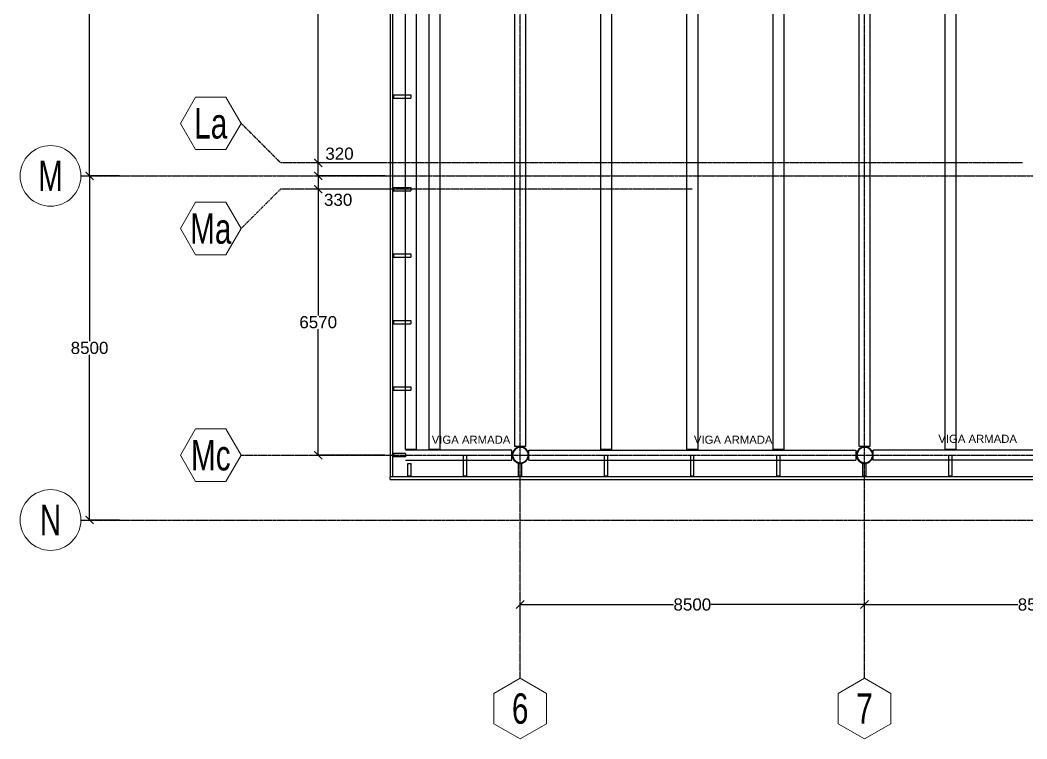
# Model space of a CAD drawing. Header units: millimetres. Extents: x -12345 to 95575, y -11225 to 31862.
# Drawn here: x -12345 to 12509, y -5407 to 12349 of the extents above; entities that cross this region are included whole.
import ezdxf
from ezdxf.enums import TextEntityAlignment as Align

# ---------------------------------------------------------------- set-up
doc = ezdxf.new("R2010")
doc.units = ezdxf.units.MM
doc.header["$LTSCALE"] = 0.95
doc.linetypes.add('DXK_LINE_DOT3', pattern=[5.9187, 2.979, -0.9799, 0.9799, -0.9799])
for name, color, linetype, lineweight in [('0-1', 250, 'Continuous', 5), ('E_COLUMNAS-1', 1, 'Continuous', 25), ('E_COLUMNAS-3', 1, 'Continuous', 35), ('E_TEXTO', 3, 'Continuous', 9), ('E_VIGAS-1', 31, 'Continuous', 25), ('E_VIGAS-2', 252, 'Continuous', 25), ('HCB_EJES', 1, 'DXK_LINE_DOT3', 9), ('S-COLS-HDLN-1', 52, 'Continuous', 35)]:
    doc.layers.add(name, color=color, linetype=linetype, lineweight=lineweight)
for name, color, linetype in [('COTAS', 8, 'Continuous'), ('HCB-EJES', 1, 'Continuous'), ('HCB-ROTULOS', 2, 'Continuous'), ('HCB_VIGAS', 4, 'Continuous')]:
    doc.layers.add(name, color=color, linetype=linetype)
doc.styles.add('VERDANA', font='arial.ttf')
doc.dimstyles.new('1.125', dxfattribs={"dimscale": 0, "dimtxt": 300, "dimasz": 200, "dimexe": 4, "dimexo": 4, "dimgap": 15, "dimtad": 0, "dimdec": 0, "dimzin": 4, "dimdsep": 46, "dimtxsty": 'VERDANA', "dimblk": 'ARCHTICK', "dimcen": -10, "dimclrd": 256, "dimclrt": 3, "dimadec": 0, "dimazin": 0, "dimtfac": 1, "dimtdec": 0, "dimtmove": 2, "dimatfit": 0, "dimldrblk": 'OBLIQUE', "dimfxl": 0.05, "dimtolj": 1, "dimtzin": 0, "dimarcsym": 0})

# ---------------------------------------------------------------- blocks, each defined once
blk = doc.blocks.new('EST_SFM_VIGA-METALICA-SECCION-C - EST_SFM_VIGA-METALICA-UPN160-1510769-_14_00m_N_E_-NIVEL-4 DOC')
at = {"layer": 'E_VIGAS-1'}
for p, q in [((-11.69, -0.018), (-11.69, 0.047)), ((11.677, 0.047), (-11.69, 0.047)), ((11.677, 0.047), (11.677, -0.018)), ((-11.69, -0.018), (11.677, -0.018))]:
    blk.add_line(p, q, dxfattribs=at)
blk = doc.blocks.new('EST_SFM_VIGA-METALICA-SECCION-C - EST_SFM_VIGA-METALICA-UPN160-1509776-_14_00m_N_E_-NIVEL-4 DOC')
at = {"layer": 'E_VIGAS-1'}
for p, q in [((-44.831, -0.018), (-44.831, 0.047)), ((44.822, 0.047), (-44.831, 0.047)), ((-44.831, -0.018), (44.822, -0.018))]:
    blk.add_line(p, q, dxfattribs=at)
blk = doc.blocks.new('DCTIB_CNI_EST_MOD-1A-FAC_0001_rvt-1-_14_00m_N_E_-NIVEL-4 DOC')
at = {"layer": 'E_VIGAS-1'}
for p, q in [((-85.808, 151.128), (-85.794, 151.128)), ((-85.794, 151.123), (-85.808, 151.123)), ((-85.794, 151.128), (-85.789, 151.128)), ((-85.789, 151.123), (-85.794, 151.123)), ((-85.789, 151.139), (-85.789, 151.166)), ((-85.789, 151.166), (-85.788, 151.166)), ((-85.789, 151.084), (-85.789, 151.112)), ((-85.788, 151.084), (-85.788, 151.166)), ((-85.788, 151.166), (-85.364, 151.166)), ((-85.788, 151.166), (-85.788, 151.084)), ((-85.364, 151.166), (-85.364, 151.084)), ((-85.788, 151.084), (-85.789, 151.084)), ((-85.788, 151.084), (-85.364, 151.084)), ((-85.789, 148.849), (-85.789, 148.876)), ((-85.789, 148.876), (-85.788, 148.876)), ((-85.788, 148.794), (-85.788, 148.876)), ((-85.788, 148.876), (-85.364, 148.876)), ((-85.788, 148.876), (-85.788, 148.794)), ((-85.364, 148.876), (-85.364, 148.794)), ((-85.808, 148.838), (-85.794, 148.838)), ((-85.794, 148.833), (-85.808, 148.833)), ((-85.794, 148.838), (-85.789, 148.838)), ((-85.789, 148.833), (-85.794, 148.833)), ((-85.789, 148.794), (-85.789, 148.822)), ((-85.788, 148.794), (-85.789, 148.794)), ((-85.788, 148.794), (-85.364, 148.794)), ((-85.808, 147.195), (-85.794, 147.195)), ((-85.794, 147.19), (-85.808, 147.19)), ((-85.794, 147.195), (-85.789, 147.195)), ((-85.789, 147.19), (-85.794, 147.19)), ((-85.789, 147.206), (-85.789, 147.234)), ((-85.789, 147.234), (-85.788, 147.234)), ((-85.789, 147.152), (-85.789, 147.18)), ((-85.788, 147.152), (-85.789, 147.152)), ((-85.788, 147.152), (-85.788, 147.234)), ((-85.788, 147.234), (-85.364, 147.234)), ((-85.788, 147.234), (-85.788, 147.152)), ((-85.788, 147.152), (-85.364, 147.152)), ((-85.364, 147.234), (-85.364, 147.152)), ((-85.808, 145.553), (-85.794, 145.553)), ((-85.794, 145.548), (-85.808, 145.548)), ((-85.794, 145.553), (-85.789, 145.553)), ((-85.789, 145.548), (-85.794, 145.548)), ((-85.789, 145.564), (-85.789, 145.592)), ((-85.789, 145.592), (-85.788, 145.592)), ((-85.789, 145.51), (-85.789, 145.537)), ((-85.788, 145.51), (-85.789, 145.51)), ((-85.788, 145.51), (-85.788, 145.592)), ((-85.788, 145.592), (-85.364, 145.592)), ((-85.788, 145.592), (-85.788, 145.51)), ((-85.788, 145.51), (-85.364, 145.51)), ((-85.364, 145.592), (-85.364, 145.51)), ((-85.808, 143.911), (-85.794, 143.911)), ((-85.794, 143.906), (-85.808, 143.906)), ((-85.794, 143.911), (-85.789, 143.911)), ((-85.789, 143.906), (-85.794, 143.906)), ((-85.789, 143.921), (-85.789, 143.949)), ((-85.789, 143.949), (-85.788, 143.949)), ((-85.788, 143.867), (-85.788, 143.949)), ((-85.788, 143.949), (-85.364, 143.949)), ((-85.788, 143.949), (-85.788, 143.867)), ((-85.364, 143.949), (-85.364, 143.867)), ((-85.789, 143.867), (-85.789, 143.895)), ((-85.788, 143.867), (-85.789, 143.867)), ((-85.788, 143.867), (-85.364, 143.867)), ((-85.808, 142.268), (-85.794, 142.268)), ((-85.794, 142.263), (-85.808, 142.263)), ((-85.794, 142.268), (-85.789, 142.268)), ((-85.789, 142.263), (-85.794, 142.263)), ((-85.789, 142.307), (-85.788, 142.307)), ((-85.789, 142.279), (-85.789, 142.307)), ((-85.789, 142.225), (-85.789, 142.253)), ((-85.788, 142.225), (-85.789, 142.225)), ((-85.788, 142.225), (-85.788, 142.307)), ((-85.788, 142.307), (-85.788, 142.225)), ((-85.491, 142.307), (-85.788, 142.307)), ((-85.491, 142.225), (-85.788, 142.225)), ((-85.491, 142.307), (-85.491, 142.225)), ((-84.064, 142.261), (-83.982, 142.261)), ((-84.064, 141.749), (-84.064, 142.261)), ((-83.982, 141.749), (-83.982, 142.261)), ((-80.578, 142.261), (-80.496, 142.261)), ((-80.578, 141.749), (-80.578, 142.261)), ((-80.496, 141.749), (-80.496, 142.261)), ((-78.453, 142.261), (-78.371, 142.261)), ((-78.453, 141.749), (-78.453, 142.261)), ((-78.371, 141.749), (-78.371, 142.261)), ((-76.328, 142.261), (-76.246, 142.261)), ((-76.328, 141.749), (-76.328, 142.261)), ((-76.246, 141.749), (-76.246, 142.261)), ((-72.078, 142.261), (-71.996, 142.261)), ((-72.078, 141.749), (-72.078, 142.261)), ((-71.996, 141.749), (-71.996, 142.261)), ((-85.435, 142.062), (-85.353, 142.062)), ((-85.435, 141.749), (-85.435, 142.062)), ((-85.353, 141.749), (-85.353, 142.062)), ((-82.703, 142.058), (-82.621, 142.058)), ((-82.703, 141.749), (-82.703, 142.058)), ((-82.621, 141.749), (-82.621, 142.058)), ((-74.203, 142.062), (-74.121, 142.062)), ((-74.203, 141.749), (-74.203, 142.062)), ((-74.121, 141.749), (-74.121, 142.062)), ((-85.353, 141.749), (-85.435, 141.749)), ((-85.435, 141.748), (-85.435, 141.749)), ((-85.435, 141.749), (-85.353, 141.749)), ((-85.407, 141.748), (-85.435, 141.748)), ((-85.396, 141.743), (-85.396, 141.748)), ((-85.396, 141.729), (-85.396, 141.743)), ((-85.391, 141.748), (-85.391, 141.743)), ((-85.391, 141.743), (-85.391, 141.729)), ((-85.353, 141.748), (-85.381, 141.748)), ((-85.353, 141.749), (-85.353, 141.748)), ((-83.982, 141.749), (-84.064, 141.749)), ((-84.064, 141.748), (-84.064, 141.749)), ((-84.064, 141.749), (-83.982, 141.749)), ((-84.037, 141.748), (-84.064, 141.748)), ((-84.026, 141.743), (-84.026, 141.748)), ((-84.026, 141.729), (-84.026, 141.743)), ((-84.021, 141.748), (-84.021, 141.743)), ((-84.021, 141.743), (-84.021, 141.729)), ((-83.982, 141.748), (-84.01, 141.748)), ((-83.982, 141.749), (-83.982, 141.748)), ((-82.621, 141.749), (-82.703, 141.749)), ((-82.703, 141.748), (-82.703, 141.749)), ((-82.703, 141.749), (-82.621, 141.749)), ((-82.675, 141.748), (-82.703, 141.748)), ((-82.664, 141.743), (-82.664, 141.748)), ((-82.664, 141.729), (-82.664, 141.743)), ((-82.659, 141.748), (-82.659, 141.743)), ((-82.659, 141.743), (-82.659, 141.729)), ((-82.621, 141.748), (-82.649, 141.748)), ((-82.621, 141.749), (-82.621, 141.748)), ((-80.496, 141.749), (-80.578, 141.749)), ((-80.578, 141.748), (-80.578, 141.749)), ((-80.578, 141.749), (-80.496, 141.749)), ((-80.55, 141.748), (-80.578, 141.748)), ((-80.539, 141.743), (-80.539, 141.748)), ((-80.539, 141.729), (-80.539, 141.743)), ((-80.534, 141.748), (-80.534, 141.743)), ((-80.534, 141.743), (-80.534, 141.729)), ((-80.496, 141.748), (-80.524, 141.748)), ((-80.496, 141.749), (-80.496, 141.748)), ((-78.371, 141.749), (-78.453, 141.749)), ((-78.453, 141.748), (-78.453, 141.749)), ((-78.453, 141.749), (-78.371, 141.749)), ((-78.425, 141.748), (-78.453, 141.748)), ((-78.414, 141.743), (-78.414, 141.748)), ((-78.414, 141.729), (-78.414, 141.743)), ((-78.409, 141.748), (-78.409, 141.743)), ((-78.409, 141.743), (-78.409, 141.729)), ((-78.371, 141.748), (-78.399, 141.748)), ((-78.371, 141.749), (-78.371, 141.748)), ((-76.246, 141.749), (-76.328, 141.749)), ((-76.328, 141.748), (-76.328, 141.749)), ((-76.328, 141.749), (-76.246, 141.749)), ((-76.3, 141.748), (-76.328, 141.748)), ((-76.289, 141.743), (-76.289, 141.748)), ((-76.289, 141.729), (-76.289, 141.743)), ((-76.284, 141.748), (-76.284, 141.743)), ((-76.284, 141.743), (-76.284, 141.729)), ((-76.246, 141.748), (-76.274, 141.748)), ((-76.246, 141.749), (-76.246, 141.748)), ((-74.121, 141.749), (-74.203, 141.749)), ((-74.203, 141.748), (-74.203, 141.749)), ((-74.203, 141.749), (-74.121, 141.749)), ((-74.175, 141.748), (-74.203, 141.748)), ((-74.164, 141.743), (-74.164, 141.748)), ((-74.164, 141.729), (-74.164, 141.743)), ((-74.159, 141.748), (-74.159, 141.743)), ((-74.159, 141.743), (-74.159, 141.729)), ((-74.121, 141.748), (-74.149, 141.748)), ((-74.121, 141.749), (-74.121, 141.748)), ((-71.996, 141.749), (-72.078, 141.749)), ((-72.078, 141.748), (-72.078, 141.749)), ((-72.078, 141.749), (-71.996, 141.749)), ((-72.05, 141.748), (-72.078, 141.748)), ((-72.039, 141.743), (-72.039, 141.748)), ((-72.039, 141.729), (-72.039, 141.743)), ((-72.034, 141.748), (-72.034, 141.743)), ((-72.034, 141.743), (-72.034, 141.729)), ((-71.996, 141.748), (-72.024, 141.748)), ((-71.996, 141.749), (-71.996, 141.748))]:
    blk.add_line(p, q, dxfattribs=at)
for points, knots in [([(-85.789, 151.139), (-85.789, 151.138), (-85.789, 151.136), (-85.789, 151.134), (-85.79, 151.131), (-85.791, 151.13), (-85.792, 151.128), (-85.793, 151.128), (-85.794, 151.128)], [0, 0, 0, 0, 0.142857, 0.285714, 0.428571, 0.571429, 0.785714, 1, 1, 1, 1]), ([(-85.794, 151.128), (-85.793, 151.128), (-85.792, 151.128), (-85.791, 151.13), (-85.79, 151.131), (-85.79, 151.133), (-85.789, 151.134), (-85.789, 151.136), (-85.789, 151.137), (-85.789, 151.139)], [0, 0, 0, 0, 0.285714, 0.428571, 0.571429, 0.678571, 0.732143, 0.785714, 1, 1, 1, 1]), ([(-85.789, 151.112), (-85.789, 151.113), (-85.789, 151.115), (-85.789, 151.117), (-85.79, 151.119), (-85.791, 151.121), (-85.792, 151.123), (-85.793, 151.123), (-85.794, 151.123)], [0, 0, 0, 0, 0.142857, 0.285714, 0.428571, 0.571429, 0.785714, 1, 1, 1, 1]), ([(-85.794, 151.123), (-85.793, 151.123), (-85.792, 151.122), (-85.791, 151.121), (-85.79, 151.119), (-85.79, 151.118), (-85.789, 151.117), (-85.789, 151.115), (-85.789, 151.113), (-85.789, 151.112)], [0, 0, 0, 0, 0.285714, 0.428571, 0.571429, 0.678571, 0.732143, 0.785714, 1, 1, 1, 1]), ([(-85.789, 148.849), (-85.789, 148.848), (-85.789, 148.846), (-85.789, 148.844), (-85.79, 148.842), (-85.791, 148.84), (-85.792, 148.838), (-85.793, 148.838), (-85.794, 148.838)], [0, 0, 0, 0, 0.142857, 0.285714, 0.428571, 0.571429, 0.785714, 1, 1, 1, 1]), ([(-85.794, 148.838), (-85.793, 148.838), (-85.792, 148.838), (-85.791, 148.84), (-85.79, 148.841), (-85.79, 148.843), (-85.789, 148.844), (-85.789, 148.846), (-85.789, 148.847), (-85.789, 148.849)], [0, 0, 0, 0, 0.285714, 0.428571, 0.571429, 0.678571, 0.732143, 0.785714, 1, 1, 1, 1]), ([(-85.789, 148.822), (-85.789, 148.823), (-85.789, 148.825), (-85.789, 148.827), (-85.79, 148.829), (-85.791, 148.831), (-85.792, 148.833), (-85.793, 148.833), (-85.794, 148.833)], [0, 0, 0, 0, 0.142857, 0.285714, 0.428571, 0.571429, 0.785714, 1, 1, 1, 1]), ([(-85.794, 148.833), (-85.793, 148.833), (-85.792, 148.833), (-85.791, 148.831), (-85.79, 148.829), (-85.79, 148.828), (-85.789, 148.827), (-85.789, 148.825), (-85.789, 148.823), (-85.789, 148.822)], [0, 0, 0, 0, 0.285714, 0.428571, 0.571429, 0.678571, 0.732143, 0.785714, 1, 1, 1, 1]), ([(-85.789, 147.206), (-85.789, 147.205), (-85.789, 147.204), (-85.789, 147.201), (-85.79, 147.199), (-85.791, 147.197), (-85.792, 147.196), (-85.793, 147.195), (-85.794, 147.195)], [0, 0, 0, 0, 0.142857, 0.285714, 0.428571, 0.571429, 0.785714, 1, 1, 1, 1]), ([(-85.794, 147.195), (-85.793, 147.195), (-85.792, 147.196), (-85.791, 147.197), (-85.79, 147.199), (-85.79, 147.2), (-85.789, 147.202), (-85.789, 147.203), (-85.789, 147.205), (-85.789, 147.206)], [0, 0, 0, 0, 0.285714, 0.428571, 0.571429, 0.678571, 0.732143, 0.785714, 1, 1, 1, 1]), ([(-85.789, 147.18), (-85.789, 147.181), (-85.789, 147.182), (-85.789, 147.185), (-85.79, 147.187), (-85.791, 147.189), (-85.792, 147.19), (-85.793, 147.19), (-85.794, 147.19)], [0, 0, 0, 0, 0.142857, 0.285714, 0.428571, 0.571429, 0.785714, 1, 1, 1, 1]), ([(-85.794, 147.19), (-85.793, 147.19), (-85.792, 147.19), (-85.791, 147.189), (-85.79, 147.187), (-85.79, 147.186), (-85.789, 147.184), (-85.789, 147.183), (-85.789, 147.181), (-85.789, 147.18)], [0, 0, 0, 0, 0.285714, 0.428571, 0.571429, 0.678571, 0.732143, 0.785714, 1, 1, 1, 1]), ([(-85.789, 145.564), (-85.789, 145.563), (-85.789, 145.561), (-85.789, 145.559), (-85.79, 145.557), (-85.791, 145.555), (-85.792, 145.553), (-85.793, 145.553), (-85.794, 145.553)], [0, 0, 0, 0, 0.142857, 0.285714, 0.428571, 0.571429, 0.785714, 1, 1, 1, 1]), ([(-85.794, 145.553), (-85.793, 145.553), (-85.792, 145.553), (-85.791, 145.555), (-85.79, 145.557), (-85.79, 145.558), (-85.789, 145.559), (-85.789, 145.561), (-85.789, 145.562), (-85.789, 145.564)], [0, 0, 0, 0, 0.285714, 0.428571, 0.571429, 0.678571, 0.732143, 0.785714, 1, 1, 1, 1]), ([(-85.789, 145.537), (-85.789, 145.538), (-85.789, 145.54), (-85.789, 145.542), (-85.79, 145.544), (-85.791, 145.546), (-85.792, 145.548), (-85.793, 145.548), (-85.794, 145.548)], [0, 0, 0, 0, 0.142857, 0.285714, 0.428571, 0.571429, 0.785714, 1, 1, 1, 1]), ([(-85.794, 145.548), (-85.793, 145.548), (-85.792, 145.548), (-85.791, 145.546), (-85.79, 145.545), (-85.79, 145.543), (-85.789, 145.542), (-85.789, 145.54), (-85.789, 145.539), (-85.789, 145.537)], [0, 0, 0, 0, 0.285714, 0.428571, 0.571429, 0.678571, 0.732143, 0.785714, 1, 1, 1, 1]), ([(-85.789, 143.921), (-85.789, 143.92), (-85.789, 143.919), (-85.789, 143.916), (-85.79, 143.914), (-85.791, 143.912), (-85.792, 143.911), (-85.793, 143.911), (-85.794, 143.911)], [0, 0, 0, 0, 0.142857, 0.285714, 0.428571, 0.571429, 0.785714, 1, 1, 1, 1]), ([(-85.794, 143.911), (-85.793, 143.911), (-85.792, 143.911), (-85.791, 143.913), (-85.79, 143.914), (-85.79, 143.916), (-85.789, 143.917), (-85.789, 143.918), (-85.789, 143.92), (-85.789, 143.921)], [0, 0, 0, 0, 0.285714, 0.428571, 0.571429, 0.678571, 0.732143, 0.785714, 1, 1, 1, 1]), ([(-85.789, 143.895), (-85.789, 143.896), (-85.789, 143.897), (-85.789, 143.9), (-85.79, 143.902), (-85.791, 143.904), (-85.792, 143.905), (-85.793, 143.906), (-85.794, 143.906)], [0, 0, 0, 0, 0.142857, 0.285714, 0.428571, 0.571429, 0.785714, 1, 1, 1, 1]), ([(-85.794, 143.906), (-85.793, 143.906), (-85.792, 143.905), (-85.791, 143.904), (-85.79, 143.902), (-85.79, 143.901), (-85.789, 143.9), (-85.789, 143.898), (-85.789, 143.896), (-85.789, 143.895)], [0, 0, 0, 0, 0.285714, 0.428571, 0.571429, 0.678571, 0.732143, 0.785714, 1, 1, 1, 1]), ([(-85.794, 142.268), (-85.793, 142.268), (-85.792, 142.269), (-85.791, 142.27), (-85.79, 142.272), (-85.79, 142.273), (-85.789, 142.274), (-85.789, 142.276), (-85.789, 142.278), (-85.789, 142.279)], [0, 0, 0, 0, 0.285714, 0.428571, 0.571429, 0.678571, 0.732143, 0.785714, 1, 1, 1, 1]), ([(-85.789, 142.279), (-85.789, 142.278), (-85.789, 142.276), (-85.789, 142.274), (-85.79, 142.272), (-85.791, 142.27), (-85.792, 142.269), (-85.793, 142.268), (-85.794, 142.268)], [0, 0, 0, 0, 0.142857, 0.285714, 0.428571, 0.571429, 0.785714, 1, 1, 1, 1]), ([(-85.794, 142.263), (-85.793, 142.263), (-85.792, 142.263), (-85.791, 142.261), (-85.79, 142.26), (-85.79, 142.258), (-85.789, 142.257), (-85.789, 142.255), (-85.789, 142.254), (-85.789, 142.253)], [0, 0, 0, 0, 0.285714, 0.428571, 0.571429, 0.678571, 0.732143, 0.785714, 1, 1, 1, 1]), ([(-85.789, 142.253), (-85.789, 142.253), (-85.789, 142.255), (-85.789, 142.257), (-85.79, 142.26), (-85.791, 142.262), (-85.792, 142.263), (-85.793, 142.263), (-85.794, 142.263)], [0, 0, 0, 0, 0.142857, 0.285714, 0.428571, 0.571429, 0.785714, 1, 1, 1, 1]), ([(-85.407, 141.748), (-85.406, 141.748), (-85.405, 141.748), (-85.402, 141.748), (-85.4, 141.747), (-85.398, 141.747), (-85.397, 141.745), (-85.396, 141.744), (-85.396, 141.743)], [0, 0, 0, 0, 0.142857, 0.285714, 0.428571, 0.571429, 0.785714, 1, 1, 1, 1]), ([(-85.396, 141.743), (-85.396, 141.744), (-85.397, 141.745), (-85.398, 141.747), (-85.4, 141.747), (-85.401, 141.748), (-85.402, 141.748), (-85.404, 141.748), (-85.406, 141.748), (-85.407, 141.748)], [0, 0, 0, 0, 0.285714, 0.428571, 0.571429, 0.678571, 0.732143, 0.785714, 1, 1, 1, 1]), ([(-85.381, 141.748), (-85.382, 141.748), (-85.383, 141.748), (-85.386, 141.748), (-85.388, 141.747), (-85.39, 141.747), (-85.391, 141.745), (-85.391, 141.744), (-85.391, 141.743)], [0, 0, 0, 0, 0.142857, 0.285714, 0.428571, 0.571429, 0.785714, 1, 1, 1, 1]), ([(-85.391, 141.743), (-85.391, 141.744), (-85.391, 141.745), (-85.389, 141.747), (-85.388, 141.747), (-85.386, 141.748), (-85.385, 141.748), (-85.384, 141.748), (-85.382, 141.748), (-85.381, 141.748)], [0, 0, 0, 0, 0.285714, 0.428571, 0.571429, 0.678571, 0.732143, 0.785714, 1, 1, 1, 1]), ([(-84.037, 141.748), (-84.036, 141.748), (-84.034, 141.748), (-84.032, 141.748), (-84.03, 141.747), (-84.028, 141.747), (-84.026, 141.745), (-84.026, 141.744), (-84.026, 141.743)], [0, 0, 0, 0, 0.142857, 0.285714, 0.428571, 0.571429, 0.785714, 1, 1, 1, 1]), ([(-84.026, 141.743), (-84.026, 141.744), (-84.026, 141.745), (-84.028, 141.747), (-84.029, 141.747), (-84.031, 141.748), (-84.032, 141.748), (-84.034, 141.748), (-84.035, 141.748), (-84.037, 141.748)], [0, 0, 0, 0, 0.285714, 0.428571, 0.571429, 0.678571, 0.732143, 0.785714, 1, 1, 1, 1]), ([(-84.01, 141.748), (-84.011, 141.748), (-84.013, 141.748), (-84.015, 141.748), (-84.017, 141.747), (-84.019, 141.747), (-84.021, 141.745), (-84.021, 141.744), (-84.021, 141.743)], [0, 0, 0, 0, 0.142857, 0.285714, 0.428571, 0.571429, 0.785714, 1, 1, 1, 1]), ([(-84.021, 141.743), (-84.021, 141.744), (-84.021, 141.745), (-84.019, 141.747), (-84.017, 141.747), (-84.016, 141.748), (-84.015, 141.748), (-84.013, 141.748), (-84.011, 141.748), (-84.01, 141.748)], [0, 0, 0, 0, 0.285714, 0.428571, 0.571429, 0.678571, 0.732143, 0.785714, 1, 1, 1, 1]), ([(-82.664, 141.743), (-82.664, 141.744), (-82.665, 141.745), (-82.666, 141.747), (-82.668, 141.747), (-82.669, 141.748), (-82.67, 141.748), (-82.672, 141.748), (-82.674, 141.748), (-82.675, 141.748)], [0, 0, 0, 0, 0.285714, 0.428571, 0.571429, 0.678571, 0.732143, 0.785714, 1, 1, 1, 1]), ([(-82.674, 141.748), (-82.674, 141.748), (-82.672, 141.748), (-82.67, 141.748), (-82.668, 141.747), (-82.666, 141.747), (-82.665, 141.745), (-82.664, 141.744), (-82.664, 141.743)], [0.0405585, 0.0405585, 0.0405585, 0.0405585, 0.1428571, 0.2857143, 0.4285714, 0.5714286, 0.7857143, 1, 1, 1, 1]), ([(-82.649, 141.748), (-82.65, 141.748), (-82.651, 141.748), (-82.654, 141.748), (-82.656, 141.747), (-82.658, 141.747), (-82.659, 141.745), (-82.659, 141.744), (-82.659, 141.743)], [0, 0, 0, 0, 0.142857, 0.285714, 0.428571, 0.571429, 0.785714, 1, 1, 1, 1]), ([(-82.659, 141.743), (-82.659, 141.744), (-82.659, 141.745), (-82.657, 141.747), (-82.656, 141.747), (-82.654, 141.748), (-82.653, 141.748), (-82.652, 141.748), (-82.65, 141.748), (-82.649, 141.748)], [0, 0, 0, 0, 0.285714, 0.428571, 0.571429, 0.678571, 0.732143, 0.785714, 1, 1, 1, 1]), ([(-80.55, 141.748), (-80.549, 141.748), (-80.548, 141.748), (-80.545, 141.748), (-80.543, 141.747), (-80.541, 141.747), (-80.54, 141.745), (-80.539, 141.744), (-80.539, 141.743)], [0, 0, 0, 0, 0.142857, 0.285714, 0.428571, 0.571429, 0.785714, 1, 1, 1, 1]), ([(-80.539, 141.743), (-80.539, 141.744), (-80.54, 141.745), (-80.541, 141.747), (-80.543, 141.747), (-80.544, 141.748), (-80.545, 141.748), (-80.547, 141.748), (-80.549, 141.748), (-80.55, 141.748)], [0, 0, 0, 0, 0.285714, 0.428571, 0.571429, 0.678571, 0.732143, 0.785714, 1, 1, 1, 1]), ([(-80.524, 141.748), (-80.525, 141.748), (-80.526, 141.748), (-80.529, 141.748), (-80.531, 141.747), (-80.533, 141.747), (-80.534, 141.745), (-80.534, 141.744), (-80.534, 141.743)], [0, 0, 0, 0, 0.142857, 0.285714, 0.428571, 0.571429, 0.785714, 1, 1, 1, 1]), ([(-80.534, 141.743), (-80.534, 141.744), (-80.534, 141.745), (-80.532, 141.747), (-80.531, 141.747), (-80.529, 141.748), (-80.528, 141.748), (-80.527, 141.748), (-80.525, 141.748), (-80.524, 141.748)], [0, 0, 0, 0, 0.285714, 0.428571, 0.571429, 0.678571, 0.732143, 0.785714, 1, 1, 1, 1]), ([(-78.425, 141.748), (-78.424, 141.748), (-78.423, 141.748), (-78.42, 141.748), (-78.418, 141.747), (-78.416, 141.747), (-78.415, 141.745), (-78.414, 141.744), (-78.414, 141.743)], [0, 0, 0, 0, 0.142857, 0.285714, 0.428571, 0.571429, 0.785714, 1, 1, 1, 1]), ([(-78.414, 141.743), (-78.414, 141.744), (-78.415, 141.745), (-78.416, 141.747), (-78.418, 141.747), (-78.419, 141.748), (-78.42, 141.748), (-78.422, 141.748), (-78.424, 141.748), (-78.425, 141.748)], [0, 0, 0, 0, 0.285714, 0.428571, 0.571429, 0.678571, 0.732143, 0.785714, 1, 1, 1, 1]), ([(-78.399, 141.748), (-78.4, 141.748), (-78.401, 141.748), (-78.404, 141.748), (-78.406, 141.747), (-78.408, 141.747), (-78.409, 141.745), (-78.409, 141.744), (-78.409, 141.743)], [0, 0, 0, 0, 0.142857, 0.285714, 0.428571, 0.571429, 0.785714, 1, 1, 1, 1]), ([(-78.409, 141.743), (-78.409, 141.744), (-78.409, 141.745), (-78.407, 141.747), (-78.406, 141.747), (-78.404, 141.748), (-78.403, 141.748), (-78.402, 141.748), (-78.4, 141.748), (-78.399, 141.748)], [0, 0, 0, 0, 0.285714, 0.428571, 0.571429, 0.678571, 0.732143, 0.785714, 1, 1, 1, 1]), ([(-76.3, 141.748), (-76.299, 141.748), (-76.298, 141.748), (-76.295, 141.748), (-76.293, 141.747), (-76.291, 141.747), (-76.29, 141.745), (-76.289, 141.744), (-76.289, 141.743)], [0, 0, 0, 0, 0.142857, 0.285714, 0.428571, 0.571429, 0.785714, 1, 1, 1, 1]), ([(-76.289, 141.743), (-76.289, 141.744), (-76.29, 141.745), (-76.291, 141.747), (-76.293, 141.747), (-76.294, 141.748), (-76.295, 141.748), (-76.297, 141.748), (-76.299, 141.748), (-76.3, 141.748)], [0, 0, 0, 0, 0.285714, 0.428571, 0.571429, 0.678571, 0.732143, 0.785714, 1, 1, 1, 1]), ([(-76.274, 141.748), (-76.275, 141.748), (-76.276, 141.748), (-76.279, 141.748), (-76.281, 141.747), (-76.283, 141.747), (-76.284, 141.745), (-76.284, 141.744), (-76.284, 141.743)], [0, 0, 0, 0, 0.142857, 0.285714, 0.428571, 0.571429, 0.785714, 1, 1, 1, 1]), ([(-76.284, 141.743), (-76.284, 141.744), (-76.284, 141.745), (-76.282, 141.747), (-76.281, 141.747), (-76.279, 141.748), (-76.278, 141.748), (-76.277, 141.748), (-76.275, 141.748), (-76.274, 141.748)], [0, 0, 0, 0, 0.285714, 0.428571, 0.571429, 0.678571, 0.732143, 0.785714, 1, 1, 1, 1]), ([(-74.175, 141.748), (-74.174, 141.748), (-74.173, 141.748), (-74.17, 141.748), (-74.168, 141.747), (-74.166, 141.747), (-74.165, 141.745), (-74.164, 141.744), (-74.164, 141.743)], [0, 0, 0, 0, 0.142857, 0.285714, 0.428571, 0.571429, 0.785714, 1, 1, 1, 1]), ([(-74.164, 141.743), (-74.164, 141.744), (-74.165, 141.745), (-74.166, 141.747), (-74.168, 141.747), (-74.169, 141.748), (-74.17, 141.748), (-74.172, 141.748), (-74.174, 141.748), (-74.175, 141.748)], [0, 0, 0, 0, 0.285714, 0.428571, 0.571429, 0.678571, 0.732143, 0.785714, 1, 1, 1, 1]), ([(-74.149, 141.748), (-74.15, 141.748), (-74.151, 141.748), (-74.154, 141.748), (-74.156, 141.747), (-74.158, 141.747), (-74.159, 141.745), (-74.159, 141.744), (-74.159, 141.743)], [0, 0, 0, 0, 0.142857, 0.285714, 0.428571, 0.571429, 0.785714, 1, 1, 1, 1]), ([(-74.159, 141.743), (-74.159, 141.744), (-74.159, 141.745), (-74.157, 141.747), (-74.156, 141.747), (-74.154, 141.748), (-74.153, 141.748), (-74.152, 141.748), (-74.15, 141.748), (-74.149, 141.748)], [0, 0, 0, 0, 0.285714, 0.428571, 0.571429, 0.678571, 0.732143, 0.785714, 1, 1, 1, 1]), ([(-72.05, 141.748), (-72.049, 141.748), (-72.048, 141.748), (-72.045, 141.748), (-72.043, 141.747), (-72.041, 141.747), (-72.04, 141.745), (-72.039, 141.744), (-72.039, 141.743)], [0, 0, 0, 0, 0.142857, 0.285714, 0.428571, 0.571429, 0.785714, 1, 1, 1, 1]), ([(-72.039, 141.743), (-72.039, 141.744), (-72.04, 141.745), (-72.041, 141.747), (-72.043, 141.747), (-72.044, 141.748), (-72.045, 141.748), (-72.047, 141.748), (-72.049, 141.748), (-72.05, 141.748)], [0, 0, 0, 0, 0.285714, 0.428571, 0.571429, 0.678571, 0.732143, 0.785714, 1, 1, 1, 1]), ([(-72.024, 141.748), (-72.025, 141.748), (-72.026, 141.748), (-72.029, 141.748), (-72.031, 141.747), (-72.033, 141.747), (-72.034, 141.745), (-72.034, 141.744), (-72.034, 141.743)], [0, 0, 0, 0, 0.142857, 0.285714, 0.428571, 0.571429, 0.785714, 1, 1, 1, 1]), ([(-72.034, 141.743), (-72.034, 141.744), (-72.034, 141.745), (-72.032, 141.747), (-72.031, 141.747), (-72.029, 141.748), (-72.028, 141.748), (-72.027, 141.748), (-72.025, 141.748), (-72.024, 141.748)], [0, 0, 0, 0, 0.285714, 0.428571, 0.571429, 0.678571, 0.732143, 0.785714, 1, 1, 1, 1])]:
    blk.add_open_spline(points, degree=3, knots=knots, dxfattribs=at)
at = {"layer": 'E_VIGAS-1', "rotation": 269.9999999999999}
blk.add_blockref('EST_SFM_VIGA-METALICA-SECCION-C - EST_SFM_VIGA-METALICA-UPN160-1510769-_14_00m_N_E_-NIVEL-4 DOC', (-85.855, 153.406), dxfattribs=at)
at = {"layer": 'E_VIGAS-1'}
blk.add_blockref('EST_SFM_VIGA-METALICA-SECCION-C - EST_SFM_VIGA-METALICA-UPN160-1509776-_14_00m_N_E_-NIVEL-4 DOC', (-41.042, 141.682), dxfattribs=at)
blk = doc.blocks.new('EST_SFM_VIGA-METALICA-SECCION-H - EST_SFM_VIGA-METALICA_ARMADA250x1130x25x13-2650124-_14_00m_N_E_-NIVEL-4 DOC')
at = {"layer": 'E_VIGAS-2'}
for p, q in [((-4.034, -0.125), (-4.034, 0.125)), ((-4.034, 0.125), (4.034, 0.125)), ((4.034, 0.125), (4.034, -0.125)), ((-4.034, -0.125), (4.034, -0.125))]:
    blk.add_line(p, q, dxfattribs=at)
blk = doc.blocks.new('EST_SFM_VIGA-METALICA-SECCION-H - EST_SFM_VIGA-METALICA_ARMADA250x1130x25x13-2650125-_14_00m_N_E_-NIVEL-4 DOC')
at = {"layer": 'E_VIGAS-2'}
for p, q in [((-4.0723, -0.125), (-4.0723, 0.125)), ((-4.0723, 0.125), (4.0341, 0.125)), ((4.0341, 0.125), (4.0341, -0.125)), ((-4.0723, -0.125), (4.0341, -0.125))]:
    blk.add_line(p, q, dxfattribs=at)
blk = doc.blocks.new('EST_SCM_COLUMNA-METALICA-SECCION-CIRCULAR - EST_SCM_COLUMNA-TUBULAR-CIRCULAR_PTEØ_16__e_12_7mm-V15-_14_00m_N_E_-NIVEL-4 DOC')
at = {"layer": 'E_COLUMNAS-1'}
for radius, start, end in [(0.203, 152.3077, 180), (0.203, 180, 301.5276), (0.191, 0, 180), (0.191, 180, 0), (0.203, 138.8676, 152.2934), (0.203, 55.3846, 138.4615), (0.203, 0.1163, 54.8877), (0.203, 301.6076, 304.3453), (0.203, 304.6154, 359.8837)]:
    blk.add_arc((0, 0), radius, start, end, dxfattribs=at)
at = {"layer": 'S-COLS-HDLN-1'}
blk.add_line((0.106, -0.173), (0.106, -0.173), dxfattribs=at)
for start, end in [(138.4615, 138.8536), (54.9017, 55.3846), (304.3593, 304.6154)]:
    blk.add_arc((0, 0), 0.203, start, end, dxfattribs=at)
blk = doc.blocks.new('_ArchTick')
at = {"color": 0, "linetype": 'ByBlock', "const_width": 0.15}
blk.add_lwpolyline([(-0.5, -0.5), (0.5, 0.5)], dxfattribs=at)
blk = doc.blocks.new('*D186')
at = {"layer": 'COTAS', "color": 0, "lineweight": -2, "transparency": 16777216}
for p, q in [((-3334, 8170), (-4990, 8170)), ((-3334, 1600), (-4990, 1600))]:
    blk.add_line(p, q, dxfattribs=at)
at = {"layer": 'COTAS', "lineweight": -2, "transparency": 16777216}
for p, q in [((-4986, 8170), (-4986, 5053)), ((-4986, 1600), (-4986, 4717))]:
    blk.add_line(p, q, dxfattribs=at)
at = {"layer": 'Defpoints', "color": 0, "transparency": 16777216}
for p in [(-4986, 8170), (-3330, 8170), (-3330, 1600)]:
    blk.add_point(p, dxfattribs=at)
at = {"layer": 'COTAS', "lineweight": -2, "transparency": 16777216, "xscale": 200, "yscale": 200, "zscale": 200}
for p, rotation in [((-4986, 8170), 90), ((-4986, 1600), 270)]:
    blk.add_blockref('_ArchTick', p, dxfattribs=dict(at, rotation=rotation))
at = {"layer": 'COTAS', "color": 3, "transparency": 16777216, "insert": (-4986, 4885), "char_height": 300, "attachment_point": 5, "rotation": 0.1, "style": 'VERDANA'}
blk.add_mtext('\\A1;6570', dxfattribs=at)
blk = doc.blocks.new('_Oblique')
at = {"color": 0, "linetype": 'ByBlock', "lineweight": -2}
blk.add_line((-0.5, -0.5), (0.5, 0.5), dxfattribs=at)
blk = doc.blocks.new('*D187')
at = {"layer": 'COTAS', "color": 0, "lineweight": -2, "transparency": 16777216}
for p, q in [((-3334, 17000), (-4990, 17000)), ((-3334, 8820), (-4990, 8820))]:
    blk.add_line(p, q, dxfattribs=at)
at = {"layer": 'COTAS', "lineweight": -2, "transparency": 16777216}
for p, q in [((-4986, 17000), (-4986, 13078)), ((-4986, 8820), (-4986, 12742))]:
    blk.add_line(p, q, dxfattribs=at)
at = {"layer": 'Defpoints', "color": 0, "transparency": 16777216}
for p in [(-4986, 17000), (-3330, 17000), (-3330, 8820)]:
    blk.add_point(p, dxfattribs=at)
at = {"layer": 'COTAS', "lineweight": -2, "transparency": 16777216, "xscale": 200, "yscale": 200, "zscale": 200}
for p, rotation in [((-4986, 17000), 90), ((-4986, 8820), 270)]:
    blk.add_blockref('_ArchTick', p, dxfattribs=dict(at, rotation=rotation))
at = {"layer": 'COTAS', "color": 3, "transparency": 16777216, "insert": (-4986, 12910), "char_height": 300, "attachment_point": 5, "rotation": 0.1, "style": 'VERDANA'}
blk.add_mtext('\\A1;8180', dxfattribs=at)
blk = doc.blocks.new('*D190')
at = {"layer": 'COTAS', "color": 0, "lineweight": -2, "transparency": 16777216}
for p, q in [((0, -2507), (0, -2085)), ((8500, -2507), (8500, -2085))]:
    blk.add_line(p, q, dxfattribs=at)
at = {"layer": 'COTAS', "lineweight": -2, "transparency": 16777216}
for p, q in [((0, -2089), (3787, -2089)), ((8500, -2089), (4713, -2089))]:
    blk.add_line(p, q, dxfattribs=at)
at = {"layer": 'Defpoints', "color": 0, "transparency": 16777216}
for p in [(0, -2089), (0, -2511), (8500, -2511)]:
    blk.add_point(p, dxfattribs=at)
at = {"layer": 'COTAS', "lineweight": -2, "transparency": 16777216, "xscale": 200, "yscale": 200, "zscale": 200, "rotation": 180}
blk.add_blockref('_ArchTick', (0, -2089), dxfattribs=at)
at = {"layer": 'COTAS', "lineweight": -2, "transparency": 16777216, "xscale": 200, "yscale": 200, "zscale": 200}
blk.add_blockref('_ArchTick', (8500, -2089), dxfattribs=at)
at = {"layer": 'COTAS', "color": 3, "transparency": 16777216, "insert": (4250, -2089), "char_height": 300, "attachment_point": 5, "style": 'VERDANA'}
blk.add_mtext('\\A1;8500', dxfattribs=at)
blk = doc.blocks.new('*D191')
at = {"layer": 'COTAS', "color": 0, "lineweight": -2, "transparency": 16777216}
for p, q in [((8500, -2507), (8500, -2085)), ((17000, -2507), (17000, -2085))]:
    blk.add_line(p, q, dxfattribs=at)
at = {"layer": 'COTAS', "lineweight": -2, "transparency": 16777216}
for p, q in [((8500, -2089), (12287, -2089)), ((17000, -2089), (13213, -2089))]:
    blk.add_line(p, q, dxfattribs=at)
at = {"layer": 'Defpoints', "color": 0, "transparency": 16777216}
for p in [(8500, -2089), (8500, -2511), (17000, -2511)]:
    blk.add_point(p, dxfattribs=at)
at = {"layer": 'COTAS', "lineweight": -2, "transparency": 16777216, "xscale": 200, "yscale": 200, "zscale": 200, "rotation": 180}
blk.add_blockref('_ArchTick', (8500, -2089), dxfattribs=at)
at = {"layer": 'COTAS', "lineweight": -2, "transparency": 16777216, "xscale": 200, "yscale": 200, "zscale": 200}
blk.add_blockref('_ArchTick', (17000, -2089), dxfattribs=at)
at = {"layer": 'COTAS', "color": 3, "transparency": 16777216, "insert": (12750, -2089), "char_height": 300, "attachment_point": 5, "style": 'VERDANA'}
blk.add_mtext('\\A1;8500', dxfattribs=at)
blk = doc.blocks.new('*D200')
at = {"layer": 'COTAS', "lineweight": -2, "transparency": 16777216}
for p, q in [((-4986, 8500), (-4986, 8700)), ((-4986, 8500), (-4986, 8170)), ((-4986, 8170), (-4986, 7970))]:
    blk.add_line(p, q, dxfattribs=at)
at = {"layer": 'COTAS', "color": 0, "lineweight": -2, "transparency": 16777216}
for p, q in [((-3334, 8500), (-4990, 8500)), ((-3334, 8170), (-4990, 8170))]:
    blk.add_line(p, q, dxfattribs=at)
at = {"layer": 'Defpoints', "color": 0, "transparency": 16777216}
for p in [(-3330, 8500), (-4986, 8170), (-3330, 8170)]:
    blk.add_point(p, dxfattribs=at)
at = {"layer": 'COTAS', "lineweight": -2, "transparency": 16777216, "xscale": 200, "yscale": 200, "zscale": 200}
for p, rotation in [((-4986, 8500), 270), ((-4986, 8170), 90)]:
    blk.add_blockref('_ArchTick', p, dxfattribs=dict(at, rotation=rotation))
at = {"layer": 'COTAS', "color": 3, "transparency": 16777216, "insert": (-4494, 7909), "char_height": 300, "attachment_point": 5, "rotation": 0.1, "style": 'VERDANA'}
blk.add_mtext('\\A1;330', dxfattribs=at)
blk = doc.blocks.new('*D201')
at = {"layer": 'COTAS', "lineweight": -2, "transparency": 16777216}
for p, q in [((-4986, 8820), (-4986, 9020)), ((-4986, 8500), (-4986, 8820)), ((-4986, 8500), (-4986, 8300))]:
    blk.add_line(p, q, dxfattribs=at)
at = {"layer": 'COTAS', "color": 0, "lineweight": -2, "transparency": 16777216}
for p, q in [((-3334, 8820), (-4990, 8820)), ((-3334, 8500), (-4990, 8500))]:
    blk.add_line(p, q, dxfattribs=at)
at = {"layer": 'Defpoints', "color": 0, "transparency": 16777216}
for p in [(-4986, 8820), (-3330, 8820), (-3330, 8500)]:
    blk.add_point(p, dxfattribs=at)
at = {"layer": 'COTAS', "lineweight": -2, "transparency": 16777216, "xscale": 200, "yscale": 200, "zscale": 200}
for p, rotation in [((-4986, 8820), 270), ((-4986, 8500), 90)]:
    blk.add_blockref('_ArchTick', p, dxfattribs=dict(at, rotation=rotation))
at = {"layer": 'COTAS', "color": 3, "transparency": 16777216, "insert": (-4461, 9048), "char_height": 300, "attachment_point": 5, "rotation": 0.1, "style": 'VERDANA'}
blk.add_mtext('\\A1;320', dxfattribs=at)
blk = doc.blocks.new('*D210')
at = {"layer": 'COTAS', "color": 0, "lineweight": -2, "transparency": 16777216}
for p, q in [((-9892, 17000), (-10635, 17000)), ((-9892, 8500), (-10635, 8500))]:
    blk.add_line(p, q, dxfattribs=at)
at = {"layer": 'COTAS', "lineweight": -2, "transparency": 16777216}
for p, q in [((-10631, 17000), (-10631, 12918)), ((-10631, 8500), (-10631, 12582))]:
    blk.add_line(p, q, dxfattribs=at)
at = {"layer": 'Defpoints', "color": 0, "transparency": 16777216}
for p in [(-9888, 17000), (-10631, 8500), (-9888, 8500)]:
    blk.add_point(p, dxfattribs=at)
at = {"layer": 'COTAS', "lineweight": -2, "transparency": 16777216, "xscale": 200, "yscale": 200, "zscale": 200}
for p, rotation in [((-10631, 17000), 90), ((-10631, 8500), 270)]:
    blk.add_blockref('_ArchTick', p, dxfattribs=dict(at, rotation=rotation))
at = {"layer": 'COTAS', "color": 3, "transparency": 16777216, "insert": (-10631, 12750), "char_height": 300, "attachment_point": 5, "rotation": 0.1, "style": 'VERDANA'}
blk.add_mtext('\\A1;8500', dxfattribs=at)
blk = doc.blocks.new('*D211')
at = {"layer": 'COTAS', "color": 0, "lineweight": -2, "transparency": 16777216}
for p, q in [((-9892, 8500), (-10635, 8500)), ((-9892, 0), (-10635, 0))]:
    blk.add_line(p, q, dxfattribs=at)
at = {"layer": 'COTAS', "lineweight": -2, "transparency": 16777216}
for p, q in [((-10631, 8500), (-10631, 4418)), ((-10631, 0), (-10631, 4082))]:
    blk.add_line(p, q, dxfattribs=at)
at = {"layer": 'Defpoints', "color": 0, "transparency": 16777216}
for p in [(-10631, 8500), (-9888, 8500), (-9888, 0)]:
    blk.add_point(p, dxfattribs=at)
at = {"layer": 'COTAS', "lineweight": -2, "transparency": 16777216, "xscale": 200, "yscale": 200, "zscale": 200}
for p, rotation in [((-10631, 8500), 90), ((-10631, 0), 270)]:
    blk.add_blockref('_ArchTick', p, dxfattribs=dict(at, rotation=rotation))
at = {"layer": 'COTAS', "color": 3, "transparency": 16777216, "insert": (-10631, 4250), "char_height": 300, "attachment_point": 5, "rotation": 0.1, "style": 'VERDANA'}
blk.add_mtext('\\A1;8500', dxfattribs=at)

msp = doc.modelspace()

# ---------------------------------------------------------------- linework, layer by layer
at = {"layer": 'E_COLUMNAS-1'}
for points in [[(8506.9, 1806.8, 0.9989853), (8507.3, 1400.4, 0.9989853), (8507.7, 1806.8)], [(8507.3, 1413.1, 1), (8507.3, 1794.1, 1), (8507.3, 1413.1)]]:
    msp.add_lwpolyline(points, format="xyb", dxfattribs=at)
at = {"layer": 'HCB-EJES', "linetype": 'DXK_LINE_DOT3'}
for p, q in [((0, -3906.8), (0, 29407)), ((8500, -3906.8), (8500, 29407)), ((-10844.5, 8500), (94075, 8500)), ((-6888.4, 1600), (90118.8, 1600)), ((-10844.5, 0), (94075, 0))]:
    msp.add_line(p, q, dxfattribs=at)
for points in [[(12399.2, 8820), (-5909.3, 8820), (-6888.4, 9799)], [(4250, 8170), (-5919.3, 8170), (-6888.4, 7201)]]:
    msp.add_lwpolyline(points, dxfattribs=at)
at = {"layer": 'HCB_EJES', "color": 40, "linetype": 'ByBlock', "true_color": 0xf8d731}
for points in [[(-8013.4, 9149.5), (-7263.4, 9149.5), (-6888.4, 9799), (-7263.4, 10448.6), (-8013.4, 10448.6), (-8388.4, 9799)], [(-8013.4, 6551.4), (-7263.4, 6551.4), (-6888.4, 7201), (-7263.4, 7850.5), (-8013.4, 7850.5), (-8388.4, 7201)], [(-8013.4, 950.5), (-7263.4, 950.5), (-6888.4, 1600), (-7263.4, 2249.5), (-8013.4, 2249.5), (-8388.4, 1600)], [(-649.5, -5031.8), (0, -5406.8), (649.5, -5031.8), (649.5, -4281.8), (0, -3906.8), (-649.5, -4281.8)], [(7850.5, -5031.8), (8500, -5406.8), (9149.5, -5031.8), (9149.5, -4281.8), (8500, -3906.8), (7850.5, -4281.8)]]:
    msp.add_lwpolyline(points, close=True, dxfattribs=at)
for centre in [(-11594.5, 8500), (-11594.5, 0)]:
    msp.add_circle(centre, 750, dxfattribs=at)
at = {"layer": 'HCB_VIGAS'}
for points in [[(-2828.1, 23759.1), (-2564.1, 23759.1), (-2564.1, 1741), (-2828.1, 1741), (-2828.1, 23759.1)], [(4118, 23759.1), (4382, 23759.1), (4382, 1741), (4118, 1741), (4118, 23759.1)], [(-2828.1, 1478.3), (-207.6, 1478.3), (-207.6, 1728.3), (-2828.1, 1728.3)]]:
    msp.add_lwpolyline(points, dxfattribs=at)
for points in [[(-2249, 23751.9), (-1985, 23751.9), (-1985, 1741), (-2249, 1741)], [(-132, 23683.7), (132, 23683.7), (132, 1816.6), (-132, 1816.6)], [(1993, 23759.1), (2257, 23759.1), (2257, 1741), (1993, 1741)], [(6243, 23759.1), (6507, 23759.1), (6507, 1741), (6243, 1741)], [(8368, 23683.7), (8632, 23683.7), (8632, 1816.6), (8368, 1816.6)], [(10493, 23759.1), (10757, 23759.1), (10757, 1741), (10493, 1741)]]:
    msp.add_lwpolyline(points, close=True, dxfattribs=at)

# ---------------------------------------------------------------- block references
at = {"layer": '0-1', "xscale": 1000.000000001395, "yscale": 1000.000000001395, "zscale": 1000.000000001395}
msp.add_blockref('DCTIB_CNI_EST_MOD-1A-FAC_0001_rvt-1-_14_00m_N_E_-NIVEL-4 DOC', (82662.1, -140662.4), dxfattribs=at)
at = {"layer": 'E_COLUMNAS-3', "xscale": 1000.000000001395, "yscale": 1000.000000001395, "zscale": 1000.000000001395, "rotation": 89.9999999999999}
msp.add_blockref('EST_SCM_COLUMNA-METALICA-SECCION-CIRCULAR - EST_SCM_COLUMNA-TUBULAR-CIRCULAR_PTEØ_16__e_12_7mm-V15-_14_00m_N_E_-NIVEL-4 DOC', (7.3, 1603.6), dxfattribs=at)
at = {"layer": 'E_VIGAS-2', "xscale": 1000.000000001395, "yscale": 1000.000000001395, "zscale": 1000.000000001395}
msp.add_blockref('EST_SFM_VIGA-METALICA-SECCION-H - EST_SFM_VIGA-METALICA_ARMADA250x1130x25x13-2650124-_14_00m_N_E_-NIVEL-4 DOC', (4250, 1603.3), dxfattribs=at)
at = {"layer": 'E_VIGAS-2', "xscale": 1000.000000001395, "yscale": 1000.000000001395, "zscale": 1000.000000001395, "rotation": 180}
msp.add_blockref('EST_SFM_VIGA-METALICA-SECCION-H - EST_SFM_VIGA-METALICA_ARMADA250x1130x25x13-2650125-_14_00m_N_E_-NIVEL-4 DOC', (12750, 1603.3), dxfattribs=at)

# ---------------------------------------------------------------- texts
at = {"layer": 'E_TEXTO', "style": 'VERDANA'}
for p in [(-1213.4, 1883.8), (5259.2, 1883.8), (11293.6, 1905.8)]:
    msp.add_text('VIGA ARMADA', height=200, dxfattribs=at).set_placement(p, align=Align.CENTER)
at = {"layer": 'HCB-ROTULOS', "color": 4, "style": 'VERDANA', "width": 0.7}
for s, p in [('La', (-7638.4, 9799)), ('M', (-11594.5, 8500)), ('Ma', (-7638.4, 7201)), ('Mc', (-7638.4, 1600)), ('N', (-11594.5, 0)), ('6', (0, -4656.8)), ('7', (8500, -4656.8))]:
    msp.add_text(s, height=750, dxfattribs=at).set_placement(p, align=Align.MIDDLE_CENTER)

# ---------------------------------------------------------------- dimensions: what is measured, and where the dimension line sits
at = {"layer": 'COTAS'}
for base, p1, p2, angle, picture, middle in [((-10631.5, 8500), (-9888.4, 17000), (-9888.4, 8500), 90, '*D210', (-10631.5, 12750)), ((-4986.1, 17000), (-3330, 8820), (-3330, 17000), 270, '*D187', (-4986.1, 12910)), ((-10631.5, 8500), (-9888.4, 0), (-9888.4, 8500), 270, '*D211', (-10631.5, 4250)), ((-4986.1, 8170), (-3330, 1600), (-3330, 8170), 270, '*D186', (-4986.1, 4885))]:
    dim = msp.add_linear_dim(base=base, p1=p1, p2=p2, angle=angle, dimstyle='1.125', override={"dimscale": 1}, dxfattribs=at)
    dim.commit()
    dim.dimension.update_dxf_attribs({"geometry": picture, "text_midpoint": middle, "text_rotation": 0.1})
for base, p2, angle, picture, middle in [((-4986.1, 8820), (-3330, 8820), 270, '*D201', (-4460.7, 9048.4)), ((-4986.1, 8170), (-3330, 8170), 90, '*D200', (-4494, 7908.9))]:
    dim = msp.add_linear_dim(base=base, p1=(-3330, 8500), p2=p2, angle=angle, dimstyle='1.125', override={"dimscale": 1}, dxfattribs=at)
    dim.commit()
    dim.dimension.update_dxf_attribs({"geometry": picture, "text_midpoint": middle, "dimtype": 160, "text_rotation": 0.1})
for base, p1, p2, picture, middle in [((0, -2089.1), (8500, -2511.2), (0, -2511.2), '*D190', (4250, -2089.1)), ((8500, -2089.1), (17000, -2511.2), (8500, -2511.2), '*D191', (12750, -2089.1))]:
    dim = msp.add_linear_dim(base=base, p1=p1, p2=p2, dimstyle='1.125', override={"dimscale": 1}, dxfattribs=at)
    dim.commit()
    dim.dimension.update_dxf_attribs({"geometry": picture, "text_midpoint": middle})

doc.saveas('drawing.dxf')
